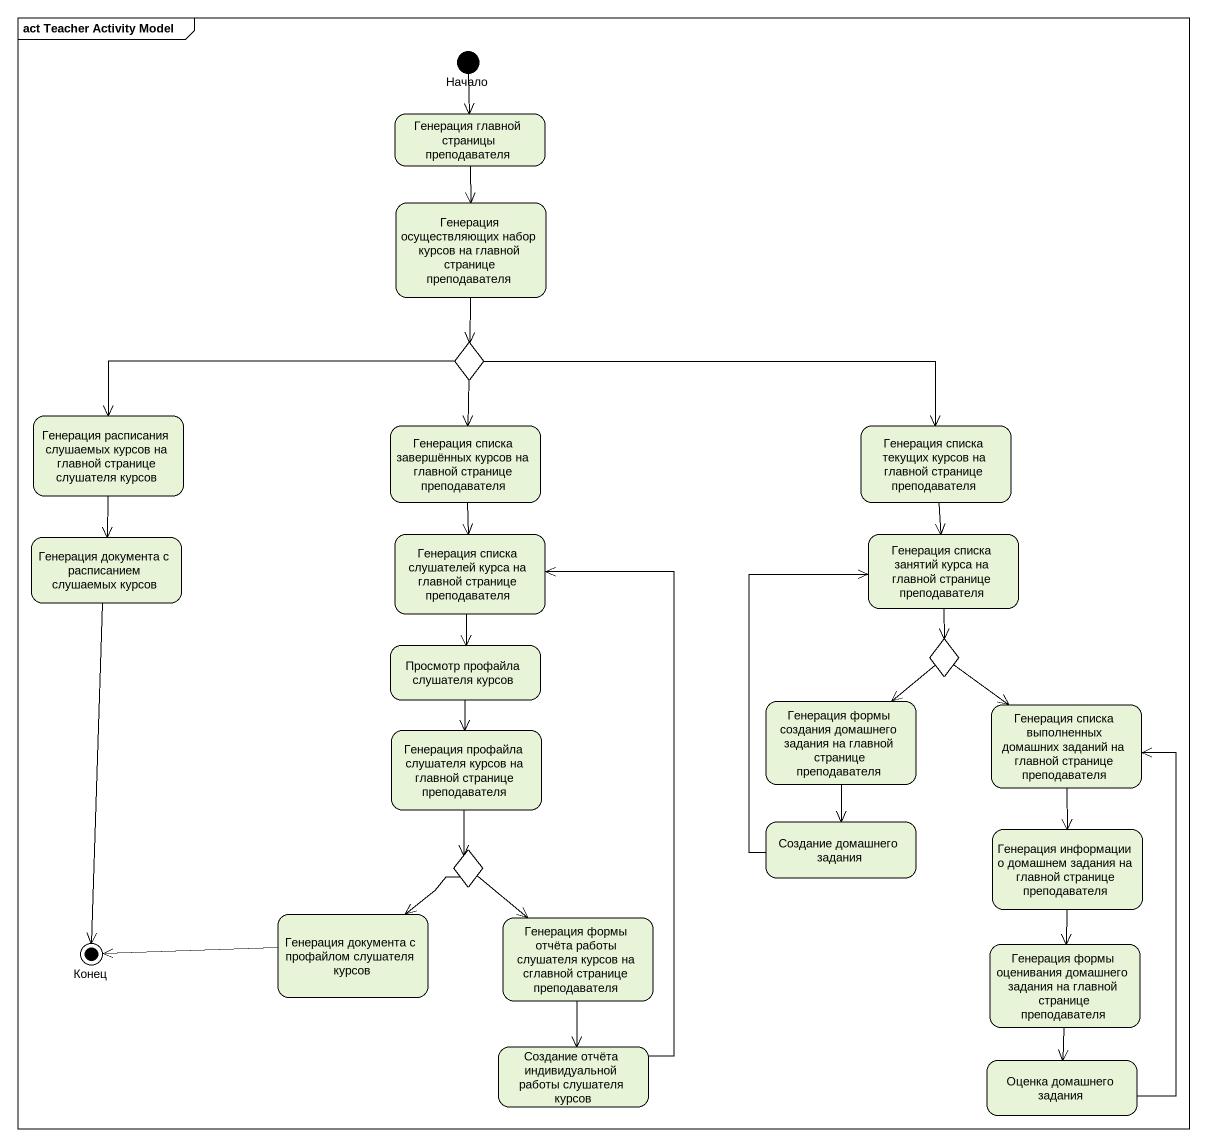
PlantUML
@startuml
mainframe act Teacher Activity Model
hide empty description
state Начало <<start>>
state "Генерация главной страницы преподавателя" as Генерация_главной_страницы
state "Генерация осуществляющих набор курсов на главной странице преподавателя" as Генерация_осуществляющих
state choice1 <<choice>>
state "Генерация расписания слушаемых курсов на главной странице слушателя курсов" as Генерация_расписания
state "Генерация списка завершённых курсов на главной странице преподавателя" as Генерация_списка
state "Генерация списка текущих курсов на главной странице преподавателя" as Генерация_списка_текущих
state "Генерация документа с расписанием слушаемых курсов" as Генерация_документа_с
state "Генерация списка слушателей курса на главной странице преподавателя" as Генерация_списка_слушателей
state "Генерация списка занятий курса на главной странице преподавателя" as Генерация_списка_занятий
state "Просмотр профайла слушателя курсов" as Просмотр_профайла_слушателя
state choice2 <<choice>>
state "Генерация профайла слушателя курсов на главной странице преподавателя" as Генерация_профайла
state "Генерация формы создания домашнего задания на главной странице преподавателя" as Генерация_формы_создания
state "Генерация списка выполненных домашних заданий на главной странице преподавателя" as Генерация_списка_2
state "Создание домашнего задания" as Создание_домашнего_задания
state "Генерация информации о домашнем задания на главной странице преподавателя" as Генерация_информации_о
state choice3 <<choice>>
state "Генерация документа с профайлом слушателя курсов" as Генерация_документа_с_2
state "Генерация формы отчёта работы слушателя курсов на сглавной странице преподавателя" as Генерация_формы_отчёта
state Конец <<end>>
state "Генерация формы оценивания домашнего задания на главной странице преподавателя" as Генерация_формы_оценивания
state "Создание отчёта индивидуальной работы слушателя курсов" as Создание_отчёта
state "Оценка домашнего задания" as Оценка_домашнего_задания
Начало --> Генерация_главной_страницы
Генерация_главной_страницы --> Генерация_осуществляющих
Генерация_осуществляющих --> choice1
choice1 -left-> Генерация_расписания
choice1 --> Генерация_списка
choice1 -right-> Генерация_списка_текущих
Генерация_расписания --> Генерация_документа_с
Генерация_списка --> Генерация_списка_слушателей
Генерация_списка_текущих --> Генерация_списка_занятий
Генерация_документа_с --> Конец
Генерация_списка_слушателей --> Просмотр_профайла_слушателя
Генерация_списка_занятий --> choice2
Просмотр_профайла_слушателя --> Генерация_профайла
choice2 --> Генерация_формы_создания
choice2 --> Генерация_списка_2
Генерация_профайла --> choice3
Генерация_формы_создания --> Создание_домашнего_задания
Генерация_списка_2 --> Генерация_информации_о
Создание_домашнего_задания -up-> Генерация_списка_занятий
Генерация_информации_о --> Генерация_формы_оценивания
choice3 --> Генерация_документа_с_2
choice3 --> Генерация_формы_отчёта
Генерация_документа_с_2 -left-> Конец
Генерация_формы_отчёта --> Создание_отчёта
Генерация_формы_оценивания --> Оценка_домашнего_задания
Создание_отчёта -up-> Генерация_списка_слушателей
Оценка_домашнего_задания -up-> Генерация_списка_2
@enduml
